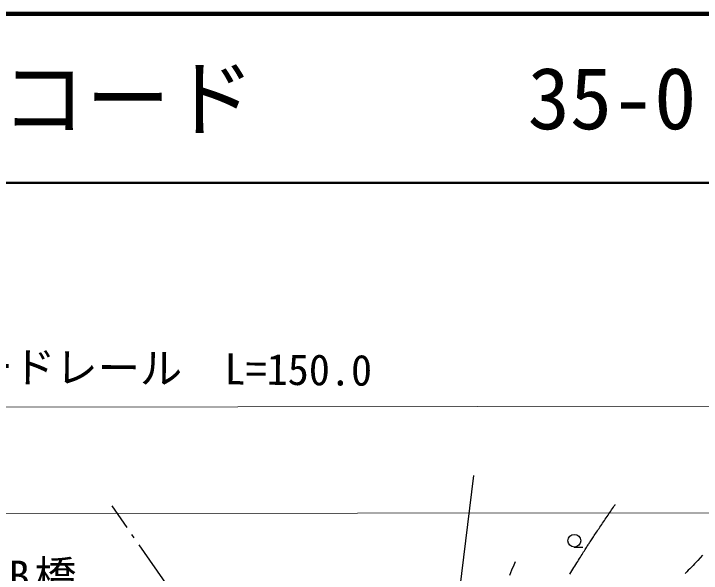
# Model space of a CAD drawing. Units: millimetres, scale not verified. Extents: x 40000 to 680000, y 20000 to 380000.
# Drawn here: x 131124 to 171785, y 346900 to 380000 of the extents above; entities that cross this region are included whole.
import ezdxf
from ezdxf.enums import TextEntityAlignment as Align

# ---------------------------------------------------------------- set-up
doc = ezdxf.new("R2010")
doc.units = ezdxf.units.MM
doc.header["$LTSCALE"] = 1000
for name, color, linetype, lineweight in [('M-BGD', 7, 'Continuous', 25), ('M-BMK-ROW', 30, 'Continuous', 25), ('M-STR-HTXT', 7, 'Continuous', 13), ('M-TTL', 2, 'Continuous', 140), ('M-TTL-LINE', 7, 'Continuous', 50)]:
    doc.layers.add(name, color=color, linetype=linetype, lineweight=lineweight)
doc.layers.add('M-TTL-TXT', color=7, linetype='Continuous')
doc.styles.add('ＭＳ ゴシック', font='')
doc.styles.get('ＭＳ ゴシック').set_extended_font_data('MS Gothic')

msp = doc.modelspace()

# ---------------------------------------------------------------- linework, layer by layer
at = {"layer": 'M-BGD'}
for p, q in [((154030, 317737), (158336, 352682)), ((164272, 348447), (164772, 348438))]:
    msp.add_line(p, q, dxfattribs=at)
for points in [[(164021, 346854), (164080, 346950), (164138, 347045), (164197, 347140), (164254, 347233), (164311, 347326), (164368, 347417), (164423, 347507), (164478, 347596), (164532, 347683), (164584, 347768), (164636, 347850), (164686, 347931), (164734, 348010), (164782, 348085), (164827, 348159), (164871, 348229), (164913, 348296), (164954, 348360), (164992, 348421), (165028, 348478), (165062, 348531), (165093, 348581), (165120, 348623), (165150, 348668), (165181, 348717), (165215, 348768), (165250, 348821), (165287, 348878), (165326, 348937), (165367, 348998), (165409, 349061), (165453, 349126), (165498, 349194), (165544, 349263), (165592, 349333), (165640, 349405), (165690, 349479), (165740, 349554), (165792, 349629), (165844, 349706), (165896, 349784), (165949, 349862), (166002, 349941), (166056, 350020), (166110, 350099), (166164, 350179), (166218, 350259), (166271, 350338), (166325, 350417), (166378, 350496), (166431, 350575), (166484, 350652), (166535, 350729), (166587, 350805), (166637, 350880), (166686, 350953), (166698, 350970)], [(171865, 347966), (171721, 347808), (171577, 347652), (171486, 347555), (171394, 347458), (171301, 347361), (171208, 347265), (171115, 347170), (171021, 347075), (170926, 346981), (170831, 346887)], [(160465, 346785), (160592, 347093), (160718, 347402), (160798, 347599)]]:
    msp.add_lwpolyline(points, dxfattribs=at)
msp.add_circle((164279, 348822), 375, dxfattribs=at)
at = {"layer": 'M-BMK-ROW'}
for p, q in [((136921, 350888), (137807, 349613)), ((138092, 349202), (138234, 348997)), ((138519, 348586), (140230, 346121))]:
    msp.add_line(p, q, dxfattribs=at)
at = {"layer": 'M-STR-HTXT'}
for p, q in [((70248, 356670), (242971, 356850)), ((70212, 350371), (566935, 350888))]:
    msp.add_line(p, q, dxfattribs=at)
at = {"layer": 'M-TTL'}
msp.add_line((680000, 380000), (40000, 380000), dxfattribs=at)
at = {"layer": 'M-TTL-LINE'}
msp.add_line((40000, 370000), (680000, 370000), dxfattribs=at)

# ---------------------------------------------------------------- texts
at = {"layer": 'M-STR-HTXT', "style": 'ＭＳ ゴシック'}
msp.add_text('ガードレール\u3000L=150.0', height=1833, rotation=359.448, dxfattribs=at).set_placement((139189, 357568), align=Align.BOTTOM_CENTER)
at = {"layer": 'M-STR-HTXT', "insert": (101852, 345612), "char_height": 1833, "attachment_point": 7, "style": 'ＭＳ ゴシック'}
msp.add_mtext('\\T1.22;橋\u3000名\u3000\u3000由良前2号B橋', dxfattribs=at)
at = {"layer": 'M-TTL-TXT', "style": 'ＭＳ ゴシック'}
for s, p in [('図面コード', (120380, 375000)), ('35-0', (161521, 375000))]:
    msp.add_text(s, height=3666, dxfattribs=at).set_placement(p, align=Align.MIDDLE_LEFT)

doc.saveas('drawing.dxf')
